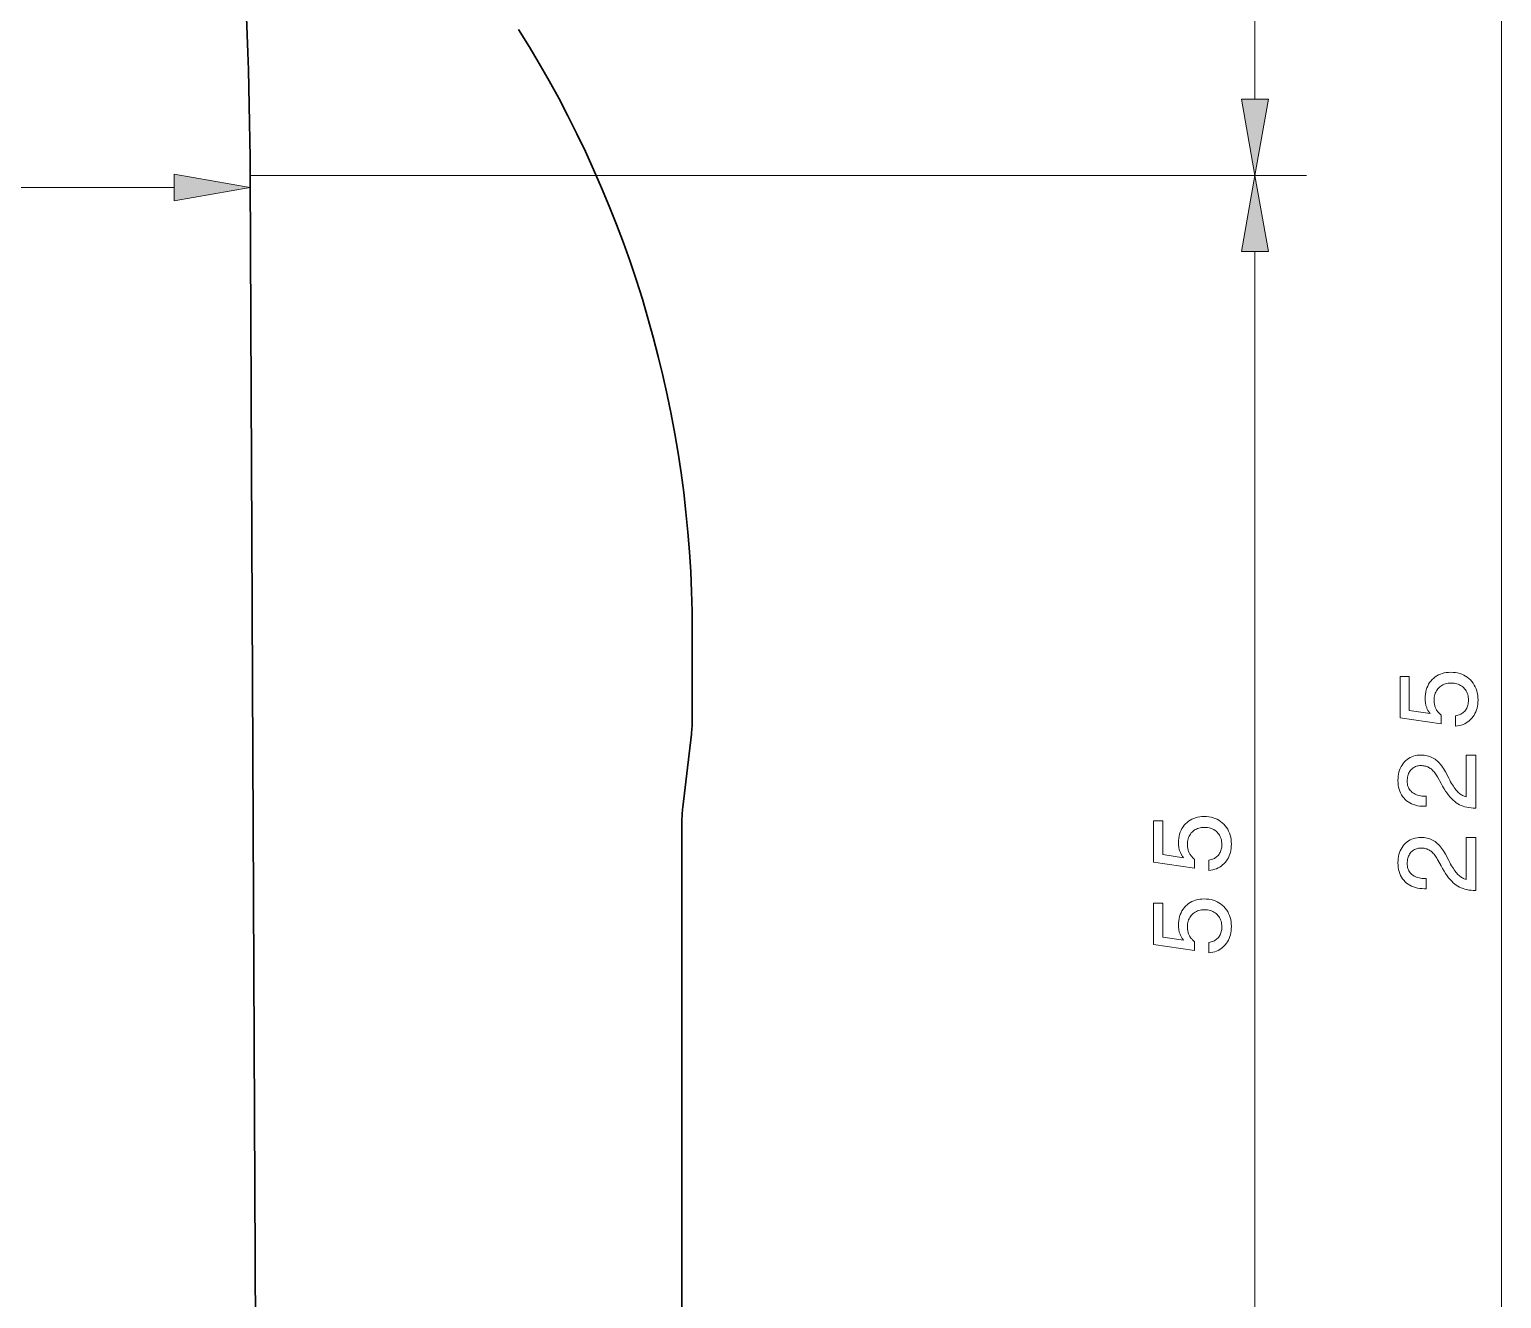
# Model space of a CAD drawing. Extents: x 0 to 297, y 0 to 546.
# Drawn here: x 166.5 to 223.6, y 231.4 to 280.6 of the extents above; entities that cross this region are included whole.
import ezdxf

# ---------------------------------------------------------------- set-up
doc = ezdxf.new("R2010")
doc.units = 0

msp = doc.modelspace()

# ---------------------------------------------------------------- linework, layer by layer
at = {"color": 7, "lineweight": 13}
for p, q in [((223.634, 141.924), (223.634, 361.015)), ((214.066, 277.924), (214.066, 302.015)), ((175.087, 274.97), (216.066, 274.97)), ((175.087, 274.97), (216.066, 274.97)), ((144.541, 274.499), (172.132, 274.499)), ((214.066, 222.924), (214.066, 272.015))]:
    msp.add_line(p, q, dxfattribs=at)
at = {"color": 7, "lineweight": 13, "ltscale": 0.061758}
msp.add_line((175.087, 274.97), (175.087, 272.499), dxfattribs=at)
at = {"color": 7, "lineweight": 30}
for p, q in [((175.087, 274.97), (175.337, 219.97)), ((191.837, 133.37), (191.837, 249.87))]:
    msp.add_line(p, q, dxfattribs=at)
at = {"color": 7, "lineweight": 30, "ltscale": 0.085}
msp.add_line((192.237, 253.87), (192.237, 257.27), dxfattribs=at)
at = {"color": 7, "lineweight": 30, "ltscale": 0.071415}
msp.add_line((191.871, 250.451), (192.203, 253.288), dxfattribs=at)
at = {"color": 7, "lineweight": 13}
for points in [[(213.545, 277.924), (214.066, 274.97), (214.587, 277.924)], [(172.132, 273.978), (175.087, 274.499), (172.132, 275.02)], [(214.587, 272.015), (214.066, 274.97), (213.545, 272.015)], [(221.852, 253.597), (221.852, 253.997), (221.897, 254.006), (221.941, 254.016), (221.983, 254.03), (222.022, 254.046), (222.06, 254.064), (222.096, 254.085), (222.129, 254.108), (222.161, 254.133), (222.19, 254.162), (222.217, 254.192), (222.242, 254.225), (222.265, 254.259), (222.285, 254.296), (222.302, 254.333), (222.316, 254.373), (222.328, 254.415), (222.337, 254.458), (222.344, 254.503), (222.348, 254.55), (222.349, 254.598), (222.347, 254.657), (222.342, 254.714), (222.333, 254.768), (222.32, 254.82), (222.303, 254.87), (222.283, 254.917), (222.259, 254.962), (222.232, 255.005), (222.201, 255.045), (222.166, 255.083), (222.128, 255.118), (222.088, 255.149), (222.045, 255.176), (222, 255.2), (221.953, 255.22), (221.904, 255.237), (221.852, 255.25), (221.798, 255.259), (221.742, 255.264), (221.683, 255.266), (221.623, 255.264), (221.566, 255.259), (221.511, 255.25), (221.458, 255.237), (221.408, 255.221), (221.361, 255.201), (221.316, 255.177), (221.273, 255.15), (221.233, 255.119), (221.196, 255.085), (221.162, 255.047), (221.131, 255.007), (221.104, 254.965), (221.08, 254.92), (221.06, 254.873), (221.044, 254.823), (221.031, 254.77), (221.022, 254.715), (221.016, 254.658), (221.015, 254.598), (221.015, 254.563), (221.017, 254.529), (221.021, 254.496), (221.026, 254.463), (221.032, 254.431), (221.04, 254.399), (221.049, 254.368), (221.059, 254.338), (221.071, 254.308), (221.084, 254.279), (221.099, 254.25), (221.115, 254.222), (221.132, 254.195), (221.151, 254.169), (221.171, 254.143), (221.192, 254.119), (221.215, 254.094), (221.239, 254.071), (221.264, 254.049), (221.291, 254.027), (221.291, 253.683), (219.701, 253.919), (219.701, 255.521), (220.055, 255.521), (220.055, 254.208), (220.863, 254.088), (220.844, 254.11), (220.827, 254.132), (220.81, 254.156), (220.794, 254.18), (220.779, 254.205), (220.765, 254.231), (220.752, 254.257), (220.74, 254.285), (220.729, 254.313), (220.718, 254.342), (220.709, 254.371), (220.701, 254.401), (220.693, 254.432), (220.687, 254.463), (220.681, 254.495), (220.677, 254.527), (220.673, 254.56), (220.671, 254.593), (220.669, 254.627), (220.669, 254.661), (220.672, 254.752), (220.68, 254.839), (220.694, 254.922), (220.713, 255.002), (220.737, 255.078), (220.768, 255.15), (220.803, 255.219), (220.844, 255.285), (220.891, 255.346), (220.943, 255.404), (221, 255.458), (221.059, 255.506), (221.123, 255.548), (221.19, 255.585), (221.26, 255.615), (221.333, 255.641), (221.41, 255.66), (221.491, 255.675), (221.575, 255.683), (221.662, 255.686), (221.755, 255.683), (221.844, 255.674), (221.929, 255.659), (222.011, 255.638), (222.089, 255.611), (222.164, 255.578), (222.235, 255.54), (222.303, 255.495), (222.367, 255.444), (222.427, 255.388), (222.483, 255.326), (222.533, 255.261), (222.577, 255.192), (222.615, 255.12), (222.647, 255.044), (222.673, 254.965), (222.694, 254.882), (222.708, 254.795), (222.717, 254.705), (222.72, 254.611), (222.718, 254.527), (222.711, 254.447), (222.699, 254.369), (222.682, 254.295), (222.66, 254.223), (222.634, 254.154), (222.603, 254.088), (222.567, 254.025), (222.526, 253.965), (222.481, 253.908), (222.432, 253.854), (222.379, 253.806), (222.324, 253.762), (222.265, 253.724), (222.204, 253.69), (222.14, 253.661), (222.072, 253.638), (222.002, 253.619), (221.928, 253.605)], [(222.634, 250.415), (222.621, 250.415), (222.534, 250.417), (222.449, 250.424), (222.367, 250.434), (222.289, 250.448), (222.213, 250.467), (222.14, 250.49), (222.07, 250.517), (222.003, 250.547), (221.939, 250.583), (221.878, 250.622), (221.818, 250.667), (221.759, 250.718), (221.699, 250.776), (221.64, 250.84), (221.581, 250.912), (221.522, 250.99), (221.463, 251.074), (221.404, 251.166), (221.345, 251.264), (221.287, 251.368), (221.147, 251.623), (221.122, 251.668), (221.097, 251.71), (221.07, 251.75), (221.043, 251.787), (221.015, 251.822), (220.987, 251.854), (220.958, 251.884), (220.929, 251.911), (220.899, 251.936), (220.868, 251.958), (220.837, 251.979), (220.804, 251.996), (220.77, 252.012), (220.736, 252.026), (220.7, 252.038), (220.663, 252.047), (220.625, 252.054), (220.586, 252.06), (220.546, 252.063), (220.504, 252.064), (220.458, 252.062), (220.413, 252.057), (220.37, 252.049), (220.329, 252.038), (220.289, 252.023), (220.252, 252.005), (220.216, 251.984), (220.182, 251.959), (220.15, 251.932), (220.12, 251.901), (220.092, 251.867), (220.067, 251.831), (220.045, 251.793), (220.026, 251.752), (220.01, 251.709), (219.997, 251.665), (219.986, 251.618), (219.979, 251.568), (219.975, 251.517), (219.973, 251.463), (219.975, 251.41), (219.981, 251.359), (219.99, 251.31), (220.003, 251.264), (220.02, 251.22), (220.04, 251.178), (220.064, 251.139), (220.092, 251.101), (220.123, 251.067), (220.159, 251.034), (220.197, 251.004), (220.239, 250.977), (220.283, 250.954), (220.329, 250.934), (220.379, 250.916), (220.431, 250.902), (220.487, 250.891), (220.545, 250.883), (220.605, 250.879), (220.669, 250.877), (220.705, 250.877), (220.705, 250.485), (220.644, 250.485), (220.551, 250.488), (220.462, 250.496), (220.377, 250.509), (220.296, 250.528), (220.219, 250.552), (220.145, 250.582), (220.076, 250.617), (220.011, 250.658), (219.949, 250.703), (219.892, 250.755), (219.839, 250.811), (219.792, 250.87), (219.751, 250.934), (219.715, 251.001), (219.684, 251.073), (219.659, 251.148), (219.64, 251.226), (219.626, 251.309), (219.618, 251.396), (219.615, 251.486), (219.617, 251.573), (219.625, 251.657), (219.637, 251.737), (219.654, 251.813), (219.676, 251.887), (219.704, 251.956), (219.736, 252.023), (219.773, 252.086), (219.815, 252.146), (219.861, 252.202), (219.912, 252.254), (219.966, 252.3), (220.023, 252.341), (220.083, 252.377), (220.147, 252.407), (220.213, 252.431), (220.282, 252.45), (220.355, 252.464), (220.43, 252.472), (220.509, 252.475), (220.57, 252.473), (220.63, 252.469), (220.688, 252.461), (220.744, 252.449), (220.799, 252.435), (220.853, 252.417), (220.905, 252.396), (220.955, 252.372), (221.004, 252.345), (221.052, 252.315), (221.098, 252.281), (221.142, 252.244), (221.186, 252.203), (221.228, 252.16), (221.269, 252.112), (221.309, 252.062), (221.347, 252.008), (221.384, 251.95), (221.421, 251.89), (221.455, 251.826), (221.584, 251.573), (221.621, 251.503), (221.658, 251.437), (221.693, 251.375), (221.728, 251.317), (221.763, 251.263), (221.796, 251.213), (221.829, 251.168), (221.861, 251.126), (221.893, 251.089), (221.923, 251.055), (221.954, 251.025), (221.985, 250.997), (222.018, 250.97), (222.05, 250.947), (222.084, 250.925), (222.118, 250.905), (222.153, 250.887), (222.189, 250.872), (222.226, 250.859), (222.263, 250.847), (222.263, 252.475), (222.634, 252.475)], [(212.284, 247.998), (212.284, 248.399), (212.33, 248.407), (212.374, 248.418), (212.415, 248.431), (212.455, 248.447), (212.493, 248.465), (212.528, 248.486), (212.562, 248.509), (212.593, 248.535), (212.623, 248.563), (212.65, 248.594), (212.675, 248.626), (212.697, 248.661), (212.717, 248.697), (212.734, 248.735), (212.749, 248.775), (212.761, 248.816), (212.77, 248.859), (212.776, 248.904), (212.78, 248.951), (212.782, 249), (212.78, 249.059), (212.774, 249.115), (212.765, 249.17), (212.752, 249.222), (212.736, 249.271), (212.716, 249.319), (212.692, 249.364), (212.664, 249.406), (212.633, 249.447), (212.598, 249.484), (212.56, 249.519), (212.52, 249.55), (212.478, 249.578), (212.433, 249.602), (212.386, 249.622), (212.336, 249.638), (212.285, 249.651), (212.231, 249.66), (212.174, 249.666), (212.115, 249.668), (212.056, 249.666), (211.998, 249.661), (211.943, 249.652), (211.891, 249.639), (211.841, 249.622), (211.793, 249.603), (211.748, 249.579), (211.706, 249.552), (211.666, 249.521), (211.628, 249.487), (211.594, 249.449), (211.563, 249.409), (211.536, 249.367), (211.512, 249.322), (211.492, 249.274), (211.476, 249.224), (211.463, 249.172), (211.454, 249.117), (211.449, 249.059), (211.447, 249), (211.448, 248.965), (211.45, 248.931), (211.453, 248.897), (211.458, 248.864), (211.465, 248.832), (211.472, 248.801), (211.481, 248.77), (211.492, 248.739), (211.504, 248.709), (211.517, 248.68), (211.531, 248.652), (211.547, 248.624), (211.565, 248.597), (211.583, 248.57), (211.603, 248.545), (211.625, 248.52), (211.647, 248.496), (211.671, 248.473), (211.697, 248.45), (211.723, 248.428), (211.723, 248.085), (210.134, 248.321), (210.134, 249.923), (210.488, 249.923), (210.488, 248.609), (211.295, 248.489), (211.277, 248.511), (211.259, 248.534), (211.243, 248.557), (211.227, 248.582), (211.212, 248.607), (211.198, 248.632), (211.185, 248.659), (211.173, 248.686), (211.161, 248.714), (211.151, 248.743), (211.142, 248.773), (211.133, 248.803), (211.126, 248.834), (211.119, 248.865), (211.114, 248.896), (211.109, 248.929), (211.106, 248.961), (211.103, 248.995), (211.102, 249.028), (211.101, 249.063), (211.104, 249.153), (211.112, 249.24), (211.126, 249.324), (211.145, 249.403), (211.17, 249.479), (211.2, 249.552), (211.236, 249.621), (211.277, 249.686), (211.323, 249.748), (211.375, 249.806), (211.432, 249.859), (211.492, 249.907), (211.555, 249.949), (211.622, 249.986), (211.692, 250.017), (211.766, 250.042), (211.843, 250.062), (211.923, 250.076), (212.007, 250.085), (212.094, 250.087), (212.187, 250.084), (212.276, 250.075), (212.362, 250.061), (212.444, 250.04), (212.522, 250.013), (212.597, 249.98), (212.668, 249.941), (212.735, 249.896), (212.799, 249.846), (212.86, 249.789), (212.915, 249.728), (212.965, 249.663), (213.009, 249.594), (213.047, 249.522), (213.079, 249.446), (213.106, 249.366), (213.126, 249.283), (213.141, 249.196), (213.15, 249.106), (213.153, 249.012), (213.15, 248.929), (213.143, 248.848), (213.131, 248.771), (213.114, 248.696), (213.093, 248.625), (213.067, 248.556), (213.035, 248.49), (213, 248.427), (212.959, 248.366), (212.913, 248.309), (212.864, 248.256), (212.812, 248.207), (212.756, 248.164), (212.698, 248.125), (212.636, 248.092), (212.572, 248.063), (212.505, 248.039), (212.434, 248.021), (212.361, 248.007)], [(222.634, 247.217), (222.621, 247.217), (222.534, 247.219), (222.449, 247.225), (222.367, 247.236), (222.289, 247.25), (222.213, 247.269), (222.14, 247.291), (222.07, 247.318), (222.003, 247.349), (221.939, 247.384), (221.878, 247.424), (221.818, 247.468), (221.759, 247.52), (221.699, 247.578), (221.64, 247.642), (221.581, 247.714), (221.522, 247.792), (221.463, 247.876), (221.404, 247.967), (221.345, 248.065), (221.287, 248.17), (221.147, 248.425), (221.122, 248.47), (221.097, 248.512), (221.07, 248.552), (221.043, 248.589), (221.015, 248.624), (220.987, 248.656), (220.958, 248.686), (220.929, 248.713), (220.899, 248.738), (220.868, 248.76), (220.837, 248.78), (220.804, 248.798), (220.77, 248.814), (220.736, 248.828), (220.7, 248.839), (220.663, 248.849), (220.625, 248.856), (220.586, 248.862), (220.546, 248.865), (220.504, 248.866), (220.458, 248.864), (220.413, 248.859), (220.37, 248.851), (220.329, 248.84), (220.289, 248.825), (220.252, 248.807), (220.216, 248.786), (220.182, 248.761), (220.15, 248.733), (220.12, 248.702), (220.092, 248.669), (220.067, 248.633), (220.045, 248.594), (220.026, 248.554), (220.01, 248.511), (219.997, 248.466), (219.986, 248.419), (219.979, 248.37), (219.975, 248.319), (219.973, 248.265), (219.975, 248.212), (219.981, 248.161), (219.99, 248.112), (220.003, 248.066), (220.02, 248.022), (220.04, 247.98), (220.064, 247.94), (220.092, 247.903), (220.123, 247.868), (220.159, 247.836), (220.197, 247.806), (220.239, 247.779), (220.283, 247.756), (220.329, 247.735), (220.379, 247.718), (220.431, 247.704), (220.487, 247.693), (220.545, 247.685), (220.605, 247.68), (220.669, 247.679), (220.705, 247.679), (220.705, 247.287), (220.644, 247.287), (220.551, 247.289), (220.462, 247.297), (220.377, 247.311), (220.296, 247.33), (220.219, 247.354), (220.145, 247.384), (220.076, 247.419), (220.011, 247.459), (219.949, 247.505), (219.892, 247.557), (219.839, 247.612), (219.792, 247.672), (219.751, 247.736), (219.715, 247.803), (219.684, 247.874), (219.659, 247.949), (219.64, 248.028), (219.626, 248.111), (219.618, 248.198), (219.615, 248.288), (219.617, 248.375), (219.625, 248.458), (219.637, 248.538), (219.654, 248.615), (219.676, 248.688), (219.704, 248.758), (219.736, 248.825), (219.773, 248.888), (219.815, 248.948), (219.861, 249.004), (219.912, 249.056), (219.966, 249.102), (220.023, 249.143), (220.083, 249.179), (220.147, 249.209), (220.213, 249.233), (220.282, 249.252), (220.355, 249.266), (220.43, 249.274), (220.509, 249.277), (220.57, 249.275), (220.63, 249.27), (220.688, 249.262), (220.744, 249.251), (220.799, 249.237), (220.853, 249.219), (220.905, 249.198), (220.955, 249.174), (221.004, 249.147), (221.052, 249.117), (221.098, 249.083), (221.142, 249.046), (221.186, 249.005), (221.228, 248.961), (221.269, 248.914), (221.309, 248.864), (221.347, 248.81), (221.384, 248.752), (221.421, 248.692), (221.455, 248.627), (221.584, 248.375), (221.621, 248.304), (221.658, 248.238), (221.693, 248.177), (221.728, 248.119), (221.763, 248.065), (221.796, 248.015), (221.829, 247.969), (221.861, 247.928), (221.893, 247.89), (221.923, 247.857), (221.954, 247.827), (221.985, 247.798), (222.018, 247.772), (222.05, 247.748), (222.084, 247.726), (222.118, 247.707), (222.153, 247.689), (222.189, 247.674), (222.226, 247.66), (222.263, 247.649), (222.263, 249.277), (222.634, 249.277)], [(212.284, 244.8), (212.284, 245.201), (212.33, 245.209), (212.374, 245.22), (212.415, 245.233), (212.455, 245.249), (212.493, 245.267), (212.528, 245.288), (212.562, 245.311), (212.593, 245.337), (212.623, 245.365), (212.65, 245.396), (212.675, 245.428), (212.697, 245.463), (212.717, 245.499), (212.734, 245.537), (212.749, 245.577), (212.761, 245.618), (212.77, 245.661), (212.776, 245.706), (212.78, 245.753), (212.782, 245.801), (212.78, 245.86), (212.774, 245.917), (212.765, 245.972), (212.752, 246.024), (212.736, 246.073), (212.716, 246.121), (212.692, 246.166), (212.664, 246.208), (212.633, 246.248), (212.598, 246.286), (212.56, 246.321), (212.52, 246.352), (212.478, 246.38), (212.433, 246.404), (212.386, 246.424), (212.336, 246.44), (212.285, 246.453), (212.231, 246.462), (212.174, 246.468), (212.115, 246.47), (212.056, 246.468), (211.998, 246.462), (211.943, 246.453), (211.891, 246.441), (211.841, 246.424), (211.793, 246.404), (211.748, 246.381), (211.706, 246.354), (211.666, 246.323), (211.628, 246.288), (211.594, 246.251), (211.563, 246.211), (211.536, 246.168), (211.512, 246.123), (211.492, 246.076), (211.476, 246.026), (211.463, 245.974), (211.454, 245.919), (211.449, 245.861), (211.447, 245.801), (211.448, 245.767), (211.45, 245.733), (211.453, 245.699), (211.458, 245.666), (211.465, 245.634), (211.472, 245.602), (211.481, 245.571), (211.492, 245.541), (211.504, 245.511), (211.517, 245.482), (211.531, 245.453), (211.547, 245.426), (211.565, 245.399), (211.583, 245.372), (211.603, 245.347), (211.625, 245.322), (211.647, 245.298), (211.671, 245.275), (211.697, 245.252), (211.723, 245.23), (211.723, 244.886), (210.134, 245.122), (210.134, 246.725), (210.488, 246.725), (210.488, 245.411), (211.295, 245.291), (211.277, 245.313), (211.259, 245.336), (211.243, 245.359), (211.227, 245.383), (211.212, 245.408), (211.198, 245.434), (211.185, 245.461), (211.173, 245.488), (211.161, 245.516), (211.151, 245.545), (211.142, 245.575), (211.133, 245.605), (211.126, 245.635), (211.119, 245.667), (211.114, 245.698), (211.109, 245.731), (211.106, 245.763), (211.103, 245.797), (211.102, 245.83), (211.101, 245.865), (211.104, 245.955), (211.112, 246.042), (211.126, 246.125), (211.145, 246.205), (211.17, 246.281), (211.2, 246.354), (211.236, 246.423), (211.277, 246.488), (211.323, 246.55), (211.375, 246.608), (211.432, 246.661), (211.492, 246.709), (211.555, 246.751), (211.622, 246.788), (211.692, 246.819), (211.766, 246.844), (211.843, 246.864), (211.923, 246.878), (212.007, 246.886), (212.094, 246.889), (212.187, 246.886), (212.276, 246.877), (212.362, 246.862), (212.444, 246.841), (212.522, 246.815), (212.597, 246.782), (212.668, 246.743), (212.735, 246.698), (212.799, 246.648), (212.86, 246.591), (212.915, 246.529), (212.965, 246.464), (213.009, 246.396), (213.047, 246.323), (213.079, 246.247), (213.106, 246.168), (213.126, 246.085), (213.141, 245.998), (213.15, 245.908), (213.153, 245.814), (213.15, 245.731), (213.143, 245.65), (213.131, 245.573), (213.114, 245.498), (213.093, 245.426), (213.067, 245.357), (213.035, 245.292), (213, 245.228), (212.959, 245.168), (212.913, 245.111), (212.864, 245.058), (212.812, 245.009), (212.756, 244.966), (212.698, 244.927), (212.636, 244.893), (212.572, 244.865), (212.505, 244.841), (212.434, 244.823), (212.361, 244.809)]]:
    msp.add_lwpolyline(points, close=True, dxfattribs=at)
at = {"color": 7, "lineweight": 30}
for centre, radius, start, end in [((10.56, 274.222), 164.529, 0.26043, 7.85934), ((148.337, 257.27), 43.9, 0, 32.1575), ((187.236, 253.87), 5.001, 353.3231, 359.9994), ((196.838, 249.87), 5.001, 173.3231, 179.9994)]:
    msp.add_arc(centre, radius, start, end, dxfattribs=at)
at = {"color": 7, "lineweight": 13}
for points in [[(213.545, 277.924), (214.066, 274.97), (213.545, 277.924), (214.587, 277.924)], [(172.132, 273.978), (175.087, 274.499), (172.132, 273.978), (172.132, 275.02)], [(214.587, 272.015), (214.066, 274.97), (214.587, 272.015), (213.545, 272.015)]]:
    msp.add_solid(points, dxfattribs=at)

doc.saveas('drawing.dxf')
